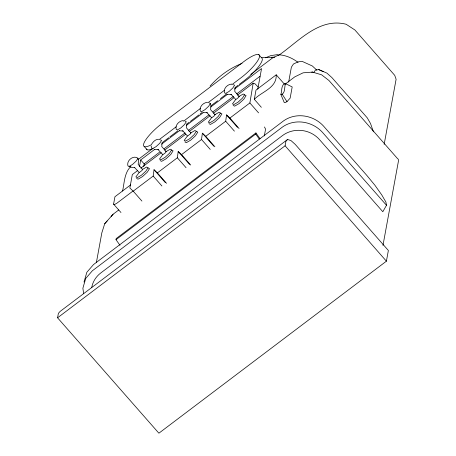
<?xml version="1.0" encoding="UTF-8"?>
<svg xmlns="http://www.w3.org/2000/svg" width="456" height="456" viewBox="0 0 456 456"><rect width="100%" height="100%" fill="white"/><g stroke="black" fill="none" stroke-linecap="round" stroke-linejoin="round"><path stroke-width="0.68" d="M162.102 142.665L161.76 146.587L166.195 151.637L165.522 152.697L162.849 154.721L157.97 149.454L158.409 149.671L154.726 149.454M186.812 123.981L186.475 127.902L190.904 132.958L190.232 134.013L187.558 136.036L182.679 130.769L183.118 130.992L179.436 130.769M235.102 87.472L234.76 91.394L239.195 96.45L238.522 97.504L235.849 99.528L230.97 94.261L231.409 94.483L227.726 94.261M137.433 170.698L132.326 174.562L129.857 188.009L133.209 191.155L153.188 176.056L154.031 169.735L157.383 172.887L166.543 183.323M157.383 172.887L177.355 157.782L178.199 151.46L181.551 154.612L190.716 165.049M181.551 154.612L201.529 139.502L202.373 133.186L205.724 136.333L214.89 146.769M205.724 136.333L225.703 121.233L226.546 114.912L229.898 118.058L239.058 128.495M229.898 118.058L249.871 102.959L253.183 83.186L254.858 83.687L258.136 86.948M57.57 317.803L58.391 313.346L60.061 311.471L287.576 139.456L291.002 140.59L295.254 144.421L388.369 250.475L386.403 261.185L158.887 433.2L57.57 317.803L285.085 145.795L285.906 141.337L287.576 139.456M96.376 262.593L101.836 232.839L104.715 223.736L113.105 214.223L118.782 209.931M120.977 212.53L113.584 204.117L114.935 196.747L130.655 184.862M122.573 191.035C124.454 182.696 124.254 172.801 130.883 166.446M119.951 245.254L116.006 239.691L116.212 238.562L255.93 132.93L260.023 138.681M139.433 166.828L140.693 159.953L154.812 149.283M143.754 166.503L144.25 163.784L159.566 152.201M261.351 107.308L254.317 99.3L256.01 90.094L276.222 74.812L284.47 84.206M257.765 89.188L261.55 68.582L234.441 89.08M116.006 239.691L255.725 134.053L255.93 132.93M264.326 135.916L265.574 129.116L264.463 126.956M276.222 74.812C276.912 87.985 261.875 91.531 254.317 99.3M280.879 94.449C282.235 90.955 280.776 85.129 285.051 83.397L292.193 86.942L290.136 98.177L286.972 101.654L285.222 102.589L284.276 102.606L280.879 94.449L281.329 94.66C285.61 92.927 284.145 87.102 285.507 83.608M288.642 82.074L291.373 67.197L293.43 64.039L297.91 61.891L302.06 61.338L312.343 65.983L316.823 70.15M384.157 144.375L396.11 79.264L394.731 75.348L354.888 29.971L346.121 24.248C318.938 17.299 298.332 41.895 278.297 55.598M382.972 245.385L398.43 161.167A26.334 6.338 -41.3 0 0 397.569 158.642L328.987 80.53L321.605 74.812L312.52 72.105L303.103 72.823L294.793 76.859L285.137 84.155M84.012 282.042L86.839 272.289L93.503 264.577L283.735 120.754C296.069 112.142 313.363 115.089 323.372 125.913L366.784 175.36L374.935 185.278L381.757 194.906L385.913 202.082L386.488 205.274L382.818 211.732L319.468 139.582A26.334 24.447 10.4 0 0 282.458 135.609L100.77 272.973A26.334 24.447 10.4 0 0 91.747 287.354M137.98 158.255L136.196 161.065L132.508 164.462L129.082 166.446L127.919 165.859C126.283 160.683 133.346 154.698 137.98 158.255L138.516 160.501L138.174 164.416L142.608 169.472L141.936 170.533L139.257 172.55L134.383 167.284L134.822 167.506L131.14 167.284L129.082 166.446M151.58 144.261C153.056 141.805 155.513 139.217 158.574 139.245M209.236 102.919L210.398 103.501L208.614 106.316L204.926 109.708L201.501 111.691L200.338 111.11C198.964 106.858 203.37 102.526 207.406 102.326M210.398 103.501L210.934 105.746L210.592 109.668L215.027 114.718L214.354 115.778L211.681 117.802L206.802 112.535L207.241 112.752L203.558 112.529M313.836 72.401L315.421 70.07L318.801 69.614L326.884 73.097L331.905 77.588L367.245 117.836L370.494 123.468L373.441 131.835M104.715 223.736L107.166 220.96M111.144 216.446L113.105 214.223M210.091 86.024C218.874 76.192 229.716 68.195 242.045 63.39M139.04 172.613L135.899 176.911L137.302 177.618L141.434 175.224L145.874 171.131L148.029 167.74L146.627 167.038L142.494 169.432M162.627 154.778L159.486 159.076L160.888 159.782L165.021 157.388L169.461 153.296L171.616 149.91L170.213 149.203L166.081 151.597M187.336 136.099L184.195 140.397L185.598 141.098L189.73 138.704L194.176 134.617L196.325 131.225L194.923 130.519L190.79 132.913M211.459 117.859L208.318 122.157L209.72 122.864L213.853 120.469L218.299 116.377L220.447 112.985L219.045 112.284L214.913 114.678M235.627 99.59L232.486 103.888L233.888 104.589L238.021 102.195L242.461 98.108L244.615 94.717L243.213 94.01L239.081 96.404M159.127 139.678L176.17 126.791M183.557 121.205L200.6 108.323M207.987 102.737L224.466 90.277M231.853 84.696L240.939 77.822A22.298 5.369 -41.3 0 0 259.498 56.778A22.298 5.369 -41.3 0 0 243.931 61.531L162.114 123.388A22.298 5.369 -41.3 0 0 144.398 142.129A22.298 5.369 -41.3 0 0 151.432 144.706M138.094 159.583L153.051 148.28M250.749 74.413L272.335 58.094L279.118 54.794C286.043 55.267 292.638 58.231 298.093 62.432M162.484 142.432L168.731 137.706M169.866 136.846L177.823 130.832M186.914 123.964L189.183 122.242M190.323 121.381L198.844 114.941M199.979 114.08L202.253 112.364M211.345 105.49L217.592 100.765M220.436 98.616L226.683 93.89M235.205 87.449L238.049 85.3M239.183 84.44L243.726 81.003A22.298 5.369 -41.3 0 0 261.556 57.826L258.769 54.64M161.589 144.159L179.664 130.496M186.436 125.371L203.382 112.564M210.723 107.012L227.664 94.204M164.109 148.77L185.096 132.901M188.499 130.331L208.922 114.889M212.895 111.885L233.318 96.444M236.721 93.873L259.983 76.289M140.841 168.127L161.264 152.68M164.667 150.109L185.66 134.235M189.069 131.664L210.062 115.79M213.465 113.219L233.894 97.772M237.297 95.201L253.183 83.186M132.907 191.092L116.896 203.199L114.416 204.607L113.584 204.117M265.54 57.804L270.739 55.632L277.373 54.629L278.61 55.25M311.642 72.219L312.816 72.037M271.36 57.655L272.745 57.445M231.574 84.058C227.538 84.257 223.132 88.584 224.506 92.836L225.669 93.423L229.094 91.434L232.782 88.042L234.566 85.232L233.404 84.645M183.284 120.566C179.248 120.766 174.847 125.092 176.215 129.344L177.378 129.931L180.804 127.942L184.492 124.551L186.276 121.741L185.113 121.153M261.368 57.69L274.825 57.131M318.801 69.614L323.355 71.683M244.593 94.876L246.086 95.629L243.795 99.243L239.052 103.609L234.646 106.162L233.147 105.41M238.756 96.227L239.195 96.45M220.43 113.151L221.924 113.897L219.627 117.517L214.884 121.877L210.478 124.431L208.985 123.684M214.588 114.502L215.027 114.718M196.308 131.385L197.801 132.137L195.504 135.751L190.762 140.117L186.356 142.671L184.862 141.919M190.465 132.736L190.904 132.958M160.404 139.838L161.566 140.419L159.782 143.235L156.095 146.627L152.669 148.61L151.506 148.029L151.187 146.045M171.593 150.07L173.092 150.816L170.795 154.436L166.052 158.796L161.646 161.35L160.153 160.603M165.756 151.42L166.195 151.637M148.006 167.899L149.5 168.652L147.208 172.271L142.466 176.632L138.06 179.185L136.561 178.433M142.169 169.256L142.608 169.472M386.488 205.274L322.238 132.103C312.229 121.279 294.935 118.326 282.6 126.939L92.368 270.767L85.705 278.479L82.878 288.232L83.647 293.727M249.871 102.959L258.575 112.871M285.085 145.795L386.403 261.185M226.546 114.912L237.473 127.361M225.703 121.233L234.407 131.146M202.373 133.186L213.756 146.148M201.529 139.502L210.239 149.42M178.199 151.46L189.582 164.428M177.355 157.782L186.059 167.7M154.031 169.735L165.414 182.702M140.693 159.953L144.398 164.177M153.188 176.056L161.891 185.974M133.209 191.155L141.919 201.073M144.284 146.57L147.071 149.75M255.725 134.053L259.276 139.063M282.235 94.244L286.972 101.654M152.395 148.787A22.298 5.369 -41.3 0 1 146.382 148.958"/></g></svg>
